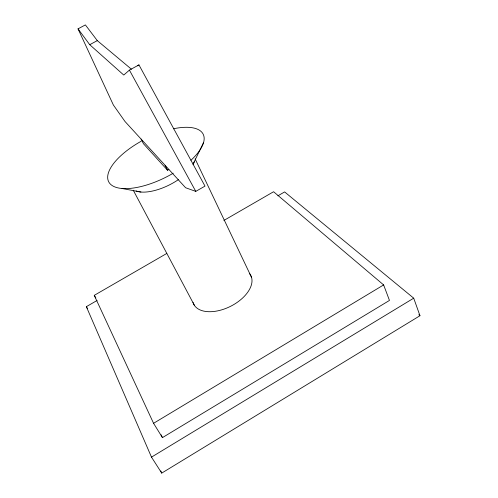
<?xml version="1.0" encoding="UTF-8"?>
<svg xmlns="http://www.w3.org/2000/svg" width="498" height="498" viewBox="0 0 498 498"><rect width="100%" height="100%" fill="white"/><g stroke="black" fill="none" stroke-linecap="round" stroke-linejoin="round"><path stroke-width="0.75" d="M193.043 164.259L203.607 142.428M78.03 28.859L113.37 104.997L124.961 121.444L185.605 187.74L195.776 191.381L205.002 186.115L138.948 64.889L129.418 70.118L123.753 75.055L89.74 44.702L78.03 28.859L85.382 24.9L97.297 40.612L131.441 69.21M137.797 65.854L138.948 64.889M97.104 300.456L86.353 306.681L151.492 457.127L161.726 473.1L419.97 315.72L413.707 298.178L284.619 191.923L277.896 195.814M151.492 457.127L413.707 298.178M166.793 253.438L94.259 295.351L153.565 423.306L162.441 437.618L389.467 300.425L383.628 284.931L273.583 191.736L223.882 220.452M153.565 423.306L383.628 284.931M141.096 139.085L143.436 143.71L167.546 170.266L168.878 169.519M89.74 44.702L97.297 40.612M122.022 188.493L140.946 192.035M418.781 314.717L419.97 315.72M86.353 306.681L87.536 308.604M94.259 295.351L95.815 297.922M129.418 70.118L195.776 191.381M133.277 190.248L194.488 305.504M165.056 165.28L167.546 170.266M195.129 158.85L251.59 277.504M161.128 434.81L162.441 437.618M160.792 470.965L161.726 473.1M194.208 161.85A34.879 14.909 -26.7 0 1 193.243 164.34M178.346 179.672A34.879 14.909 -26.7 0 1 136.159 191.008M173.397 128.783A52.894 21.688 -26.7 0 1 190.921 160.275M173.229 173.204A52.894 21.688 -26.7 0 1 110.407 184.129A52.894 21.688 -26.7 0 1 141.189 141.233M249.305 273.29A31.947 18.376 -26.7 0 1 231.109 306.046A31.947 18.376 -26.7 0 1 193.031 302.398"/></g></svg>
